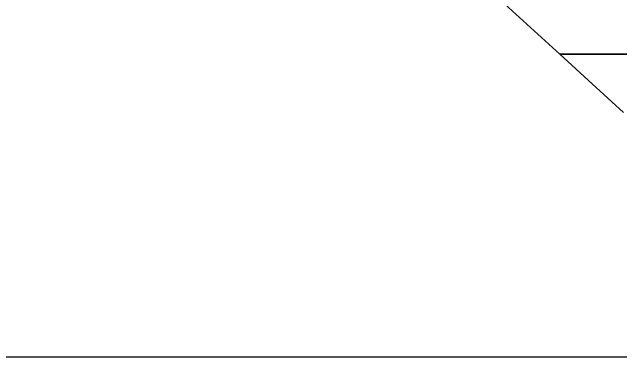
# Model space of a CAD drawing. Header units: millimetres. Extents: x -70 to 246, y -216 to 66.
# Drawn here: x 0 to 41.87, y -66 to -42.31 of the extents above; entities that cross this region are included whole.
import ezdxf

# ---------------------------------------------------------------- set-up
doc = ezdxf.new("R2010")
doc.units = ezdxf.units.MM
doc.layers.add('TOP_XY', color=7, linetype='Continuous')

msp = doc.modelspace()

# ---------------------------------------------------------------- linework, layer by layer
at = {"layer": 'TOP_XY'}
for p, q in [((24.981, -33.619), (37.676, -45.2)), ((46.002, -45.2), (37.676, -45.2)), ((37.676, -45.2), (39.906, -47.234)), ((37.676, -45.2), (39.437, -45.2)), ((39.437, -45.2), (41.151, -45.2)), ((41.151, -45.2), (42.818, -45.2)), ((39.906, -47.234), (42.061, -49.2)), ((-66, -66), (66, -66))]:
    msp.add_line(p, q, dxfattribs=at)

doc.saveas('drawing.dxf')
